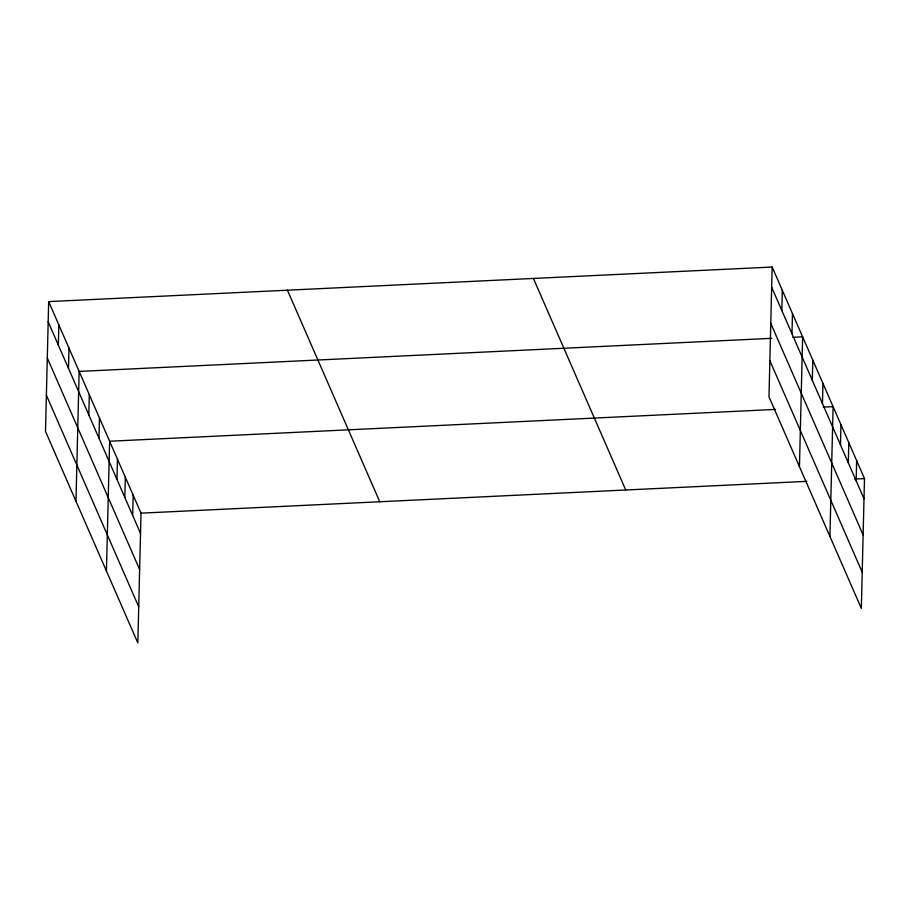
<?xml version="1.0" encoding="UTF-8"?>
<svg xmlns="http://www.w3.org/2000/svg" width="910" height="910" viewBox="0 0 910 910"><rect width="100%" height="100%" fill="white"/><g stroke="black" fill="none" stroke-linecap="round" stroke-linejoin="round"><path stroke-width="1.36" d="M48.674 301.608L45.5 431.408L137.842 642.961L141.016 513.16L48.674 301.608L772.158 267.039L864.5 478.592L861.326 608.392L768.984 396.84L772.158 267.039M58.331 345.072L58.831 324.881M68.489 368.334L68.989 348.155M75.974 501.217L79.147 371.416L771.737 338.327M88.805 414.88L89.305 394.69M98.962 438.154L99.463 417.963M106.447 571.036L109.621 441.236L775.525 409.42M116.969 479.399L117.47 459.209M124.818 497.383L125.318 477.193M132.667 515.367L133.167 495.176M781.827 310.503L782.316 290.313M791.984 333.777L792.473 313.586M799.458 466.648L802.631 336.859L792.803 337.326M812.3 380.312L812.789 360.121M822.458 403.585L822.947 383.394M829.931 536.468L833.105 406.668L823.277 407.134M840.465 444.831L840.954 424.651M848.313 462.815L848.803 442.624M856.162 480.798L856.651 460.608M141.016 513.16L806.92 481.344M854.672 479.058L864.5 478.592M771.669 287.23L864.011 498.782M770.781 323.403L863.124 534.955M769.871 360.667L862.214 572.219M533.408 278.449L625.75 490.001M287.423 290.199L379.766 501.751M48.173 321.799L140.515 533.351M47.297 357.971L139.628 569.524M46.387 395.236L138.718 606.788"/></g></svg>
